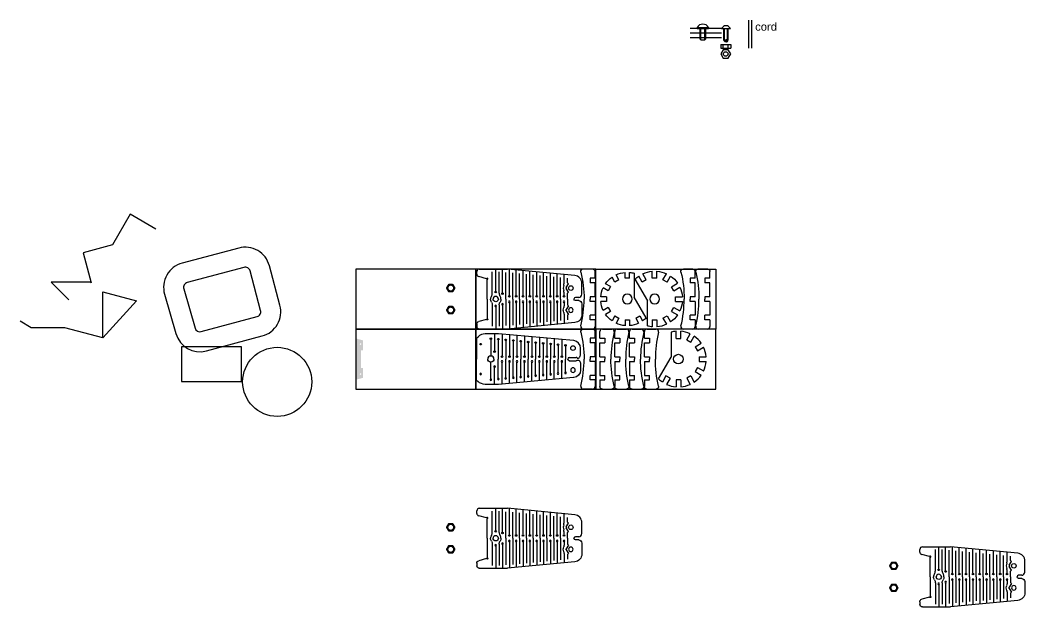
# Model space of a CAD drawing. Header units: inches. Extents: x -83 to 181, y 34 to 319.
# Drawn here: x 129.3 to 154.4, y 125.03 to 139.68 of the extents above; entities that cross this region are included whole.
import ezdxf

# ---------------------------------------------------------------- set-up
doc = ezdxf.new("R2010")
doc.units = ezdxf.units.IN
doc.header["$MEASUREMENT"] = 0
doc.layers.add('CUT', color=1, linetype='Continuous')
doc.layers.add('NOPLOT', color=40, linetype='Continuous')
doc.styles.add('Hylian', font='arial.ttf')

# ---------------------------------------------------------------- blocks, each defined once
blk = doc.blocks.new('WatchBand')
at = {"layer": 'NOPLOT', "true_color": 0x636466}
h = blk.add_hatch(color=251, dxfattribs=at)
h.dxf.hatch_style = 1
h.paths.add_polyline_path([(-73.41, 5.56), (-72.22, 5.56), (-72.22, 11.91), (-76.2, 12.97), (-76.2, 0), (-73.41, 0)])
h.paths.add_polyline_path([(-74.2, 9.5, -1), (-73.2, 9.5, -1)], flags=16)
for p, q in [((0, 13.25), (0.92, 14.17)), ((0, 13.25), (0, 0)), ((13.2, 16.03), (5.41, 16.03)), ((11.35, 16.03), (11.35, 5.28)), ((61.55, 11.76), (13.81, 16)), ((16.09, 15.8), (16.09, 2)), ((20.83, 15.37), (20.83, 2)), ((25.58, 14.95), (25.58, 2)), ((30.32, 14.53), (30.32, 2)), ((35.06, 14.11), (35.06, 2)), ((39.8, 13.69), (39.8, 2)), ((44.54, 13.27), (44.54, 2)), ((49.28, 12.85), (49.28, 2)), ((8.98, 12.53), (8.98, 1.97)), ((13.72, 12.18), (13.72, 0)), ((18.46, 11.74), (18.46, 0)), ((23.21, 11.3), (23.21, 0)), ((27.95, 10.86), (27.95, 0)), ((32.69, 10.41), (32.69, 0)), ((37.43, 9.97), (37.43, 0)), ((42.17, 9.53), (42.17, 0)), ((46.91, 9.09), (46.91, 0)), ((51.65, 8.65), (51.65, 0)), ((54.02, 12.43), (54.02, 2)), ((56.39, 8.21), (56.39, 0)), ((65.92, 3.38), (65.92, 7.05)), ((58.79, 1.02), (63.08, 1.02))]:
    blk.add_line(p, q)
for centre, radius in [((8.98, 13.03), 0.5), ((13.72, 12.68), 0.5), ((2.5, 9.5), 0.5), ((18.46, 12.24), 0.5), ((23.21, 11.8), 0.5), ((27.95, 11.36), 0.5), ((32.69, 10.91), 0.5), ((37.43, 10.47), 0.5), ((42.17, 10.03), 0.5), ((46.91, 9.59), 0.5), ((51.65, 9.15), 0.5), ((56.39, 8.71), 0.5), ((61.13, 6.98), 1.46), ((11.35, 4.78), 0.5), ((16.09, 1.5), 0.5), ((20.83, 1.5), 0.5), ((25.58, 1.5), 0.5), ((30.32, 1.5), 0.5), ((35.06, 1.5), 0.5), ((39.8, 1.5), 0.5), ((44.54, 1.5), 0.5), ((49.28, 1.5), 0.5), ((54.02, 1.5), 0.5)]:
    blk.add_circle(centre, radius)
for centre, radius, start, end in [((5.41, 9.68), 6.35, 90, 135), ((13.2, 9.68), 6.35, 84.49193, 90), ((61.13, 6.98), 4.79, 359.2425, 84.92564), ((8.98, 0), 1.97, 0, 180), ((58.79, 0), 1.02, 90, 180), ((63.08, 0), 1.02, 44.01968, 90), ((64.1, 0.98), 0.397, 224.01968, 270), ((64.1, 2.17), 1.59, 270, 337.67851), ((61.16, 3.38), 4.76, 337.67851, 0)]:
    blk.add_arc(centre, radius, start, end)
blk = doc.blocks.new('Wristband2')
at = {"layer": 'NOPLOT', "true_color": 0x636466}
h = blk.add_hatch(color=251, dxfattribs=at)
h.dxf.hatch_style = 1
h.paths.add_polyline_path([(-20.16, 9.31, 0.267949), (-20.85, 9.7), (-23.07, 9.7, 0.267949), (-23.76, 9.31), (-24.87, 7.38, 0.267949), (-24.87, 6.59), (-23.76, 4.66, 0.267949), (-23.07, 4.27), (-20.85, 4.27, 0.267949), (-20.16, 4.66), (-19.05, 6.59, 0.267949), (-19.05, 7.38)])
h.paths.add_polyline_path([(-20.5, 6.98, -1), (-23.42, 6.98, -1)], flags=16)
for p, q in [((-5.41, 15.77), (-5.41, 17.46)), ((0.81, 12.89), (-4.23, 14.24)), ((-3.82, 19.05), (14.11, 19.05)), ((4.41, 3.7), (4.41, 17.26)), ((6.58, 4.94), (6.58, 19.05)), ((8.74, 3.7), (8.74, 17.26)), ((10.91, 3.88), (10.91, 19.05)), ((13.08, 0), (13.08, 16.88)), ((56.72, 14.94), (14.11, 19.05)), ((15.24, 2.27), (15.24, 18.94)), ((17.41, 0), (17.41, 16.57)), ((19.58, 2.27), (19.58, 18.52)), ((21.74, 0), (21.74, 16.15)), ((23.91, 2.27), (23.91, 18.11)), ((26.08, 0), (26.08, 15.73)), ((28.24, 2.27), (28.24, 17.69)), ((30.41, 0), (30.41, 15.31)), ((32.58, 2.27), (32.58, 17.27)), ((34.74, 0), (34.74, 14.89)), ((36.91, 2.27), (36.91, 16.85)), ((39.08, 0), (39.08, 14.48)), ((41.24, 2.27), (41.24, 16.43)), ((43.41, 0), (43.41, 14.06)), ((45.58, 2.27), (45.58, 16.02)), ((47.74, 0), (47.74, 13.64)), ((49.91, 9.65), (49.91, 15.6)), ((52.08, 10.3), (52.08, 13.22)), ((1.19, 0), (1.19, 12.39)), ((51.33, 7.38), (52.67, 9.7)), ((52.67, 4.27), (51.33, 6.59)), ((52.67, 9.7), (52.08, 10.3)), ((61.24, 3.02), (61.24, 9.96)), ((49.91, 2.27), (49.91, 4.31)), ((52.67, 4.27), (52.08, 3.67)), ((52.08, 0), (52.08, 3.67)), ((59.24, 1.02), (57.26, 1.02))]:
    blk.add_line(p, q)
for centre, radius in [((54.24, 6.98), 1.46), ((6.58, 4.44), 0.5), ((10.91, 3.38), 0.5), ((15.24, 1.77), 0.5), ((19.58, 1.77), 0.5), ((23.91, 1.77), 0.5), ((28.24, 1.77), 0.5), ((32.58, 1.77), 0.5), ((36.91, 1.77), 0.5), ((41.24, 1.77), 0.5), ((45.58, 1.77), 0.5), ((49.91, 1.77), 0.5)]:
    blk.add_circle(centre, radius)
for centre, radius, start, end in [((-3.82, 17.46), 1.59, 90, 180), ((-3.82, 15.77), 1.59, 180, 255), ((1.19, 12.78), 0.397, 270, 165), ((56.24, 9.96), 5, 0, 84.49193), ((54.24, 6.98), 4.79, 160.42663, 199.57337), ((46.73, 9.65), 3.17, 340.42663, 0), ((52.02, 6.98), 0.794, 150, 210), ((6.58, 0), 3.32, 145.27755, 180), ((1.23, 3.7), 3.17, 325.27755, 0), ((6.58, 0), 1.66, 0, 180), ((11.92, 3.7), 3.17, 180, 214.72245), ((6.58, 0), 3.32, 0, 34.72245), ((46.73, 4.31), 3.17, 0, 19.57337), ((57.26, 0), 1.02, 90, 180), ((59.24, 3.02), 2, 270, 0)]:
    blk.add_arc(centre, radius, start, end)
blk = doc.blocks.new('*U6')
for p, q in [((-0.073, 0.058), (0.073, 0.058)), ((-0.073, 0.058), (-0.073, -0.058)), ((-0.073, -0.058), (0.073, -0.058))]:
    blk.add_line(p, q)
blk = doc.blocks.new('jig_ring_small')
for p in [(-0.645, -0.173), (0.472, -0.472)]:
    blk.add_line(p, (-0.046, -0.173))
blk.add_circle((0, 0), 0.12)
for start, end in [(124.9427, 145.0573), (94.9427, 115.0573), (64.9427, 85.0573), (34.9427, 55.0573), (154.9427, 175.0573), (4.9427, 25.0573), (184.9427, 195), (334.9427, 355.0573), (315, 325.0573)]:
    blk.add_arc((0, 0), 0.667, start, end)
at = {"color": 0, "linetype": 'ByBlock', "lineweight": -2, "transparency": 16777216}
for p, rotation in [((-0.296, 0.512), 119.9999999999999), ((0, 0.592), 90), ((0.296, 0.512), 59.99999999999992), ((-0.512, 0.296), 149.9999999999999), ((0.512, 0.296), 29.99999999999998), ((-0.592, 0), 180), ((0.512, -0.296), 329.9999999999999)]:
    blk.add_blockref('*U6', p, dxfattribs=dict(at, rotation=rotation))
blk.add_blockref('*U6', (0.592, 0), dxfattribs=at)
blk = doc.blocks.new('*U4')
for p, q in [((-0.088, 0.058), (0.088, 0.058)), ((-0.088, 0.058), (-0.088, -0.058)), ((-0.088, -0.058), (0.088, -0.058))]:
    blk.add_line(p, q)
blk = doc.blocks.new('Jig_Ring_Large')
for p in [(-0.673, -0.18), (0.493, -0.493)]:
    blk.add_line(p, (-0.048, -0.18))
blk.add_circle((0, 0), 0.12)
for start, end in [(124.7349, 145.2651), (94.7349, 115.2651), (64.7349, 85.2651), (34.7349, 55.2651), (154.7349, 175.2651), (4.7349, 25.2651), (184.7349, 195), (334.7349, 355.2651), (315, 325.2651)]:
    blk.add_arc((0, 0), 0.697, start, end)
at = {"color": 0, "linetype": 'ByBlock', "lineweight": -2, "transparency": 16777216}
for p, rotation in [((-0.303, 0.525), 120), ((0, 0.606), 90), ((0.303, 0.525), 59.99999999999999), ((-0.525, 0.303), 149.9999999999999), ((0.525, 0.303), 30), ((-0.606, 0), 180), ((0.525, -0.303), 329.9999999999999)]:
    blk.add_blockref('*U4', p, dxfattribs=dict(at, rotation=rotation))
blk.add_blockref('*U4', (0.606, 0), dxfattribs=at)
blk = doc.blocks.new('Form_Rib')
for p, q in [((-0.15, 0.521), (-0.15, 0.688)), ((-0.15, 0.521), (-0.025, 0.521)), ((-0.088, 0.75), (0.144, 0.75)), ((-0.025, 0.521), (-0.025, 0.406)), ((-0.15, 0.058), (-0.15, 0.406)), ((-0.15, 0.406), (-0.025, 0.406)), ((-0.15, 0.058), (-0.025, 0.058)), ((-0.025, 0.058), (-0.025, 0))]:
    blk.add_line(p, q)
for centre, radius, start, end in [((-0.088, 0.688), 0.0625, 90, 180), ((2.963, 0), 2.839, 166.2932, 180), ((0.144, 0.688), 0.0625, 346.2932, 90)]:
    blk.add_arc(centre, radius, start, end)
blk = doc.blocks.new('Jig_Rib')
at = {"xscale": -1}
blk.add_blockref('Form_Rib', (-0.025, 0), dxfattribs=at)
at = {"rotation": 180}
blk.add_blockref('Form_Rib', (-0.025, 0), dxfattribs=at)
blk = doc.blocks.new('Nut_3mm')
for p, q in [((-0.648, 0.374), (-1.089, -0.388)), ((0, 0), (-0.648, 0.374)), ((-1.089, -0.388), (-1.822, -0.585)), ((-1.822, -0.585), (-1.621, -1.333)), ((-1.618, -1.319), (-2.619, -1.319)), ((-2.619, -1.319), (-2.177, -1.76)), ((-1.621, -1.333), (-1.618, -1.319)), ((-1.331, -2.711), (-1.331, -1.563)), ((-1.331, -1.563), (-0.483, -1.79)), ((-0.483, -1.79), (-1.331, -2.711)), ((-3.119, -2.457), (-3.395, -2.298)), ((-2.281, -2.457), (-3.119, -2.457)), ((-1.331, -2.711), (-2.281, -2.457))]:
    blk.add_line(p, q)

msp = doc.modelspace()

# ---------------------------------------------------------------- linework, layer by layer
at = {"color": 1}
msp.add_lwpolyline([(135.527, 133.546, 0.414214), (134.762, 133.988), (133.348, 133.609, 0.41942), (132.909, 132.833), (133.191, 131.85, 0.409027), (133.953, 131.419), (135.35, 131.793, 0.414214), (135.792, 132.558)], format="xyb", close=True, dxfattribs=at)
msp.add_lwpolyline([(133.334, 130.657), (134.829, 130.657), (134.829, 131.52), (133.334, 131.52)], close=True)
for centre, radius in [((146.935, 139.163), 0.0365), ((135.723, 130.646), 0.863)]:
    msp.add_circle(centre, radius)
at = {"layer": 'CUT'}
for points in [[(137.685, 131.964), (140.685, 131.964), (140.685, 133.464), (137.685, 133.464)], [(140.685, 131.964), (143.685, 131.964), (143.685, 133.464), (140.685, 133.464)], [(146.685, 131.964), (143.685, 131.964), (143.685, 133.464), (146.685, 133.464)], [(137.685, 130.464), (140.685, 130.464), (140.685, 131.964), (137.685, 131.964)], [(140.685, 130.464), (143.685, 130.464), (143.685, 131.964), (140.685, 131.964)], [(146.685, 131.964), (143.685, 131.964), (143.685, 130.464), (146.685, 130.464)]]:
    msp.add_lwpolyline(points, close=True, dxfattribs=at)
at = {"layer": 'NOPLOT'}
for p, q in [((147.503, 138.976), (147.503, 139.68)), ((147.583, 138.976), (147.583, 139.68)), ((146.826, 139.469), (146.038, 139.469)), ((146.826, 139.354), (146.038, 139.354)), ((146.211, 139.499), (146.501, 139.499)), ((146.211, 139.499), (146.211, 139.469)), ((146.211, 139.469), (146.501, 139.469)), ((146.434, 139.469), (146.279, 139.469)), ((146.279, 139.469), (146.279, 139.213)), ((146.303, 139.189), (146.303, 139.469)), ((146.409, 139.189), (146.409, 139.469)), ((146.434, 139.213), (146.434, 139.469)), ((146.501, 139.499), (146.501, 139.469)), ((146.826, 139.469), (147.044, 139.469)), ((146.878, 139.184), (146.878, 139.469)), ((146.899, 139.163), (146.899, 139.469)), ((146.972, 139.163), (146.972, 139.469)), ((146.993, 139.184), (146.993, 139.469)), ((146.826, 139.239), (146.038, 139.239)), ((146.303, 139.189), (146.279, 139.213)), ((146.303, 139.189), (146.409, 139.189)), ((146.409, 139.189), (146.434, 139.213)), ((146.803, 139.073), (146.803, 138.982)), ((146.803, 139.073), (147.052, 139.073)), ((146.866, 138.982), (146.866, 139.073)), ((146.899, 139.163), (146.878, 139.184)), ((146.899, 139.163), (146.972, 139.163)), ((146.972, 139.163), (146.993, 139.184)), ((146.99, 138.982), (146.99, 139.073)), ((147.052, 139.073), (147.052, 138.982)), ((146.803, 138.982), (147.052, 138.982))]:
    msp.add_line(p, q, dxfattribs=at)
msp.add_lwpolyline([(147.052, 138.834), (146.99, 138.941), (146.866, 138.941), (146.803, 138.834), (146.866, 138.726), (146.99, 138.726)], close=True, dxfattribs=at)
msp.add_lwpolyline([(135.044, 133.417, 0.414214), (134.891, 133.505), (133.477, 133.126, 0.41942), (133.389, 132.971), (133.671, 131.988, 0.409027), (133.824, 131.902), (135.221, 132.276, 0.414214), (135.309, 132.429)], format="xyb", close=True, dxfattribs=at)
msp.add_circle((146.928, 138.834), 0.0575, dxfattribs=at)
for centre, radius, start, end in [((146.356, 139.411), 0.169, 31.0222, 148.9778), ((146.935, 139.417), 0.121, 25.3301, 154.6699)]:
    msp.add_arc(centre, radius, start, end, dxfattribs=at)

# ---------------------------------------------------------------- block references
msp.add_blockref('Nut_3mm', (132.695, 134.456))
at = {"layer": 'CUT', "xscale": 0.03937007874015748, "yscale": 0.03937007874015748, "zscale": 0.03937007874015748}
for name, p in [('Wristband2', (140.923, 132.714)), ('WatchBand', (140.706, 131.214)), ('Wristband2', (140.923, 126.739)), ('Wristband2', (151.991, 125.776))]:
    msp.add_blockref(name, p, dxfattribs=at)
at = {"layer": 'CUT'}
for p in [(143.539, 132.714), (146.039, 132.714), (146.409, 132.714), (143.539, 131.214)]:
    msp.add_blockref('Jig_Rib', p, dxfattribs=at)
at = {"layer": 'CUT', "xscale": -1}
for name, p, rotation in [('jig_ring_small', (144.47, 132.714), 90), ('Jig_Ring_Large', (145.152, 132.714), 270)]:
    msp.add_blockref(name, p, dxfattribs=dict(at, rotation=rotation))
at = {"layer": 'CUT', "xscale": -0.03937007874015748, "yscale": 0.03937007874015748, "zscale": 0.03937007874015748, "rotation": 180}
for name, p in [('Wristband2', (140.923, 132.714)), ('WatchBand', (140.706, 131.214)), ('Wristband2', (140.923, 126.739)), ('Wristband2', (151.991, 125.776))]:
    msp.add_blockref(name, p, dxfattribs=at)
at = {"layer": 'CUT', "xscale": -1}
for p in [(143.911, 131.214), (144.281, 131.214), (144.651, 131.214), (145.021, 131.214)]:
    msp.add_blockref('Jig_Rib', p, dxfattribs=at)
at = {"layer": 'CUT', "rotation": 270}
msp.add_blockref('Jig_Ring_Large', (145.745, 131.214), dxfattribs=at)

# ---------------------------------------------------------------- texts
at = {"layer": 'NOPLOT', "insert": (147.664, 139.616), "char_height": 0.2, "attachment_point": 1, "style": 'Hylian'}
msp.add_mtext_dynamic_manual_height_columns('cord', width=0.44255, gutter_width=1, heights=[0], dxfattribs=at)

doc.saveas('drawing.dxf')
